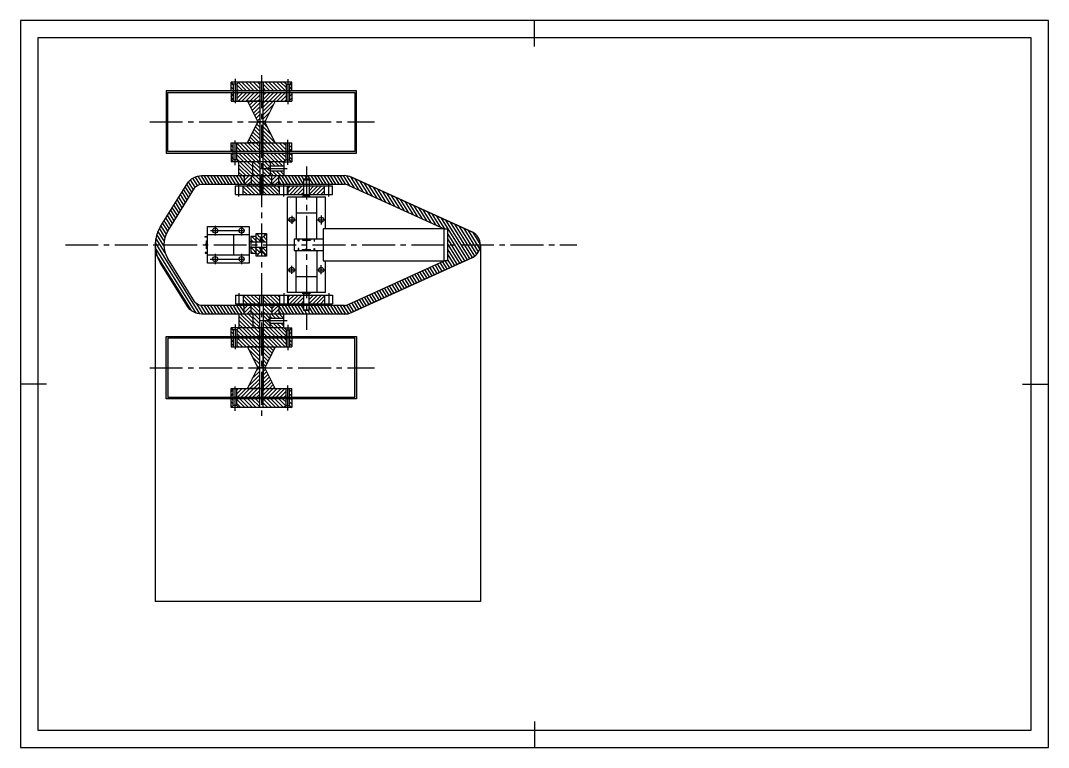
# Model space of a CAD drawing. Header units: millimetres. Extents: x 0 to 1027, y 0 to 420.
# Drawn here: x 0 to 594, y 0 to 420 of the extents above; entities that cross this region are included whole.
import ezdxf

# ---------------------------------------------------------------- set-up
doc = ezdxf.new("R2010")
doc.units = ezdxf.units.MM
doc.linetypes.add('CENTER2', pattern=[28.575, 19.05, -3.175, 3.175, -3.175])
doc.layers.get('0').update_dxf_attribs({"color": 4})
doc.layers.get('0').transparency = 0.8
for name, color, linetype in [('0.18C', 1, 'CENTER2'), ('0.5', 3, 'Continuous'), ('0.7', 5, 'Continuous')]:
    doc.layers.add(name, color=color, linetype=linetype)
pattern_1 = [(45, (-180.9064, 154.3494), (-1.122532, 1.122532), [])]
pattern_2 = [(135, (-180.9064, 154.3494), (-1.122532, -1.122532), [])]
pattern_3 = [(135, (-128.2978, 154.3494), (-1.122532, -1.122532), [])]

msp = doc.modelspace()

# ---------------------------------------------------------------- hatches: boundary and pattern name
at = {"layer": '0.5', "true_color": 0xf4ee51}
h = msp.add_hatch(dxfattribs=at)
h.set_pattern_fill('ANSI31', color=41, scale=0.5, angle=90)
h.set_pattern_definition(pattern_2)
h.paths.add_polyline_path([(138.19, 379.41), (124.94, 379.41), (124.94, 383.29), (126.19, 384.41), (138.19, 384.41)])
h.paths.add_polyline_path([(122.94, 379.41), (121.69, 379.41), (121.69, 384.41), (122.94, 383.29)])
h.paths.add_polyline_path([(153.44, 379.41), (140.19, 379.41), (140.19, 384.41), (152.19, 384.41), (153.44, 383.29)])
h.paths.add_polyline_path([(156.69, 379.41), (155.44, 379.41), (155.44, 383.29), (156.69, 384.41)])
at = {"layer": '0.5', "true_color": 0x000000}
h = msp.add_hatch(color=18, dxfattribs=at)
h.dxf.hatch_style = 1
h.paths.add_polyline_path([(122.94, 344.41), (85.19, 344.41), (85.19, 361.41), (84.19, 361.41), (84.19, 343.41), (122.94, 343.41)])
h.paths.add_polyline_path([(138.19, 344.41), (124.94, 344.41), (124.94, 343.41), (138.19, 343.41)])
h.paths.add_polyline_path([(153.44, 344.41), (140.19, 344.41), (140.19, 343.41), (153.44, 343.41)])
h.paths.add_polyline_path([(194.19, 361.41), (193.19, 361.41), (193.19, 344.41), (155.44, 344.41), (155.44, 343.41), (194.19, 343.41)])
h.paths.add_polyline_path([(194.19, 379.41), (155.44, 379.41), (155.44, 378.41), (193.19, 378.41), (193.19, 361.41), (194.19, 361.41)])
h.paths.add_polyline_path([(153.44, 379.41), (140.19, 379.41), (140.19, 378.41), (153.44, 378.41)])
h.paths.add_polyline_path([(138.19, 379.41), (124.94, 379.41), (124.94, 378.41), (138.19, 378.41)])
h.paths.add_polyline_path([(122.94, 379.41), (84.19, 379.41), (84.19, 361.41), (85.19, 361.41), (85.19, 378.41), (122.94, 378.41)])
at = {"layer": '0.5'}
h = msp.add_hatch(dxfattribs=at)
h.set_pattern_fill('ANSI31', color=1, scale=0.5)
h.set_pattern_definition(pattern_1)
h.paths.add_polyline_path([(138.19, 373.41), (124.94, 373.41), (124.94, 378.41), (138.19, 378.41)])
h.paths.add_polyline_path([(122.94, 373.41), (121.69, 373.41), (121.69, 378.41), (122.94, 378.41)])
h.paths.add_polyline_path([(153.44, 373.41), (140.19, 373.41), (140.19, 378.41), (153.44, 378.41)])
h.paths.add_polyline_path([(156.69, 373.41), (155.44, 373.41), (155.44, 378.41), (156.69, 378.41)])
h = msp.add_hatch(dxfattribs=at)
h.set_pattern_fill('ANSI31', color=1, scale=0.5)
h.set_pattern_definition(pattern_1)
h.paths.add_polyline_path([(137.19, 361.41), (138.19, 361.41), (138.19, 373.41), (131.19, 373.41)])
h.paths.add_polyline_path([(140.19, 373.41), (140.19, 361.41), (141.19, 361.41), (147.19, 373.41)])
h = msp.add_hatch(dxfattribs=at)
h.set_pattern_fill('ANSI31', color=1, scale=0.5, angle=90)
h.set_pattern_definition(pattern_2)
h.paths.add_polyline_path([(141.19, 361.41), (140.19, 361.41), (140.19, 349.41), (147.19, 349.41)])
h.paths.add_polyline_path([(131.19, 349.41), (138.19, 349.41), (138.19, 361.41), (137.19, 361.41)])
h = msp.add_hatch(dxfattribs=at)
h.set_pattern_fill('ANSI31', color=1, scale=0.5, angle=90)
h.set_pattern_definition(pattern_2)
h.paths.add_polyline_path([(124.94, 344.41), (138.19, 344.41), (138.19, 349.41), (124.94, 349.41)])
h.paths.add_polyline_path([(121.69, 344.41), (122.94, 344.41), (122.94, 349.41), (121.69, 349.41)])
h.paths.add_polyline_path([(140.19, 349.41), (140.19, 344.41), (153.44, 344.41), (153.44, 349.41)])
h.paths.add_polyline_path([(156.69, 349.41), (155.44, 349.41), (155.44, 344.41), (156.69, 344.41)])
at = {"layer": '0.5', "true_color": 0xf4ee51}
h = msp.add_hatch(dxfattribs=at)
h.set_pattern_fill('ANSI31', color=41, scale=0.5, angle=90)
h.set_pattern_definition(pattern_2)
h.paths.add_polyline_path([(138.19, 338.41), (138.19, 343.41), (124.94, 343.41), (124.94, 339.52), (126.19, 338.41)])
h.paths.add_polyline_path([(122.94, 343.41), (121.69, 343.41), (121.69, 338.41), (122.94, 339.52)])
h.paths.add_polyline_path([(152.19, 338.41), (153.44, 339.52), (153.44, 343.41), (140.19, 343.41), (140.19, 338.41)])
h.paths.add_polyline_path([(156.69, 343.41), (155.44, 343.41), (155.44, 339.52), (156.69, 338.41)])
h = msp.add_hatch(dxfattribs=at)
h.set_pattern_fill('ANSI31', color=41, scale=0.5, angle=90)
h.set_pattern_definition(pattern_2)
h.paths.add_polyline_path([(126.19, 338.41), (126.19, 330.41), (134.19, 330.41), (134.19, 338.41)])
h.paths.add_polyline_path([(152.19, 335.91), (152.19, 338.41), (144.19, 338.41), (144.19, 335.91)])
h.paths.add_polyline_path([(149.19, 330.41), (152.19, 330.41), (152.19, 332.91), (144.19, 332.91), (144.19, 330.41), (145.19, 330.41)])
at = {"layer": '0.5', "true_color": 0xcd2027}
h = msp.add_hatch(dxfattribs=at)
h.set_pattern_fill('ANSI31', color=242, scale=0.5, angle=90)
h.set_pattern_definition(pattern_3)
h.paths.add_polyline_path([(149.69, 324.41), (140.19, 324.41), (140.19, 319.41), (149.69, 319.41)])
h.paths.add_polyline_path([(138.19, 324.41), (128.69, 324.41), (128.69, 319.41), (138.19, 319.41)])
h.paths.add_polyline_path([(138.19, 325.41), (131.19, 325.41), (131.19, 324.41), (138.19, 324.41)])
h.paths.add_polyline_path([(147.19, 325.41), (145.19, 325.41), (140.19, 325.41), (140.19, 324.41), (147.19, 324.41)])
h.paths.add_polyline_path([(145.19, 330.41), (143.19, 330.41), (140.19, 330.41), (140.19, 325.41), (145.19, 325.41)])
h.paths.add_polyline_path([(138.19, 330.41), (133.19, 330.41), (133.19, 325.41), (138.19, 325.41)])
h.paths.add_polyline_path([(138.19, 338.41), (134.19, 338.41), (134.19, 330.41), (138.19, 330.41)])
h.paths.add_polyline_path([(144.19, 332.91), (142.54, 334.41), (140.19, 334.41), (140.19, 330.41), (143.19, 330.41), (144.19, 330.41)])
h.paths.add_polyline_path([(144.19, 338.41), (140.19, 338.41), (140.19, 334.41), (142.54, 334.41), (144.19, 335.91)])
at = {"layer": '0.5', "true_color": 0x4554a5}
h = msp.add_hatch(dxfattribs=at)
h.set_pattern_fill('ANSI31', color=175, scale=0.5, angle=77)
h.paths.add_polyline_path([(191.34, 329.5, 0.107402), (187.19, 330.41), (165.19, 330.41), (165.19, 328.41), (166.69, 328.41), (166.69, 325.41), (187.19, 325.41, -0.107402), (189.26, 324.96), (244.83, 299.61), (246.73, 299.61), (246.73, 290.41), (265.77, 290.41, 0.29403), (261.08, 297.69)])
h.paths.add_polyline_path([(163.69, 328.41), (165.19, 328.41), (165.19, 330.41), (149.19, 330.41), (149.19, 325.41), (163.69, 325.41)])
h.paths.add_polyline_path([(129.19, 330.41), (104.73, 330.41, 0.258593), (96.25, 325.71), (80.81, 301.01, 0.140565), (77.77, 290.41), (82.77, 290.41, -0.140565), (85.05, 298.36), (100.49, 323.06, -0.258593), (104.73, 325.41), (129.19, 325.41)])
h.paths.add_polyline_path([(129.19, 255.41), (104.73, 255.41, -0.258593), (100.49, 257.76), (85.05, 282.46, -0.140565), (82.77, 290.41), (77.77, 290.41, 0.140565), (80.81, 279.81), (96.25, 255.11, 0.258593), (104.73, 250.41), (129.19, 250.41)])
h.paths.add_polyline_path([(261.1, 283.13, 0.293457), (265.77, 290.41), (246.73, 290.41), (246.73, 281.21), (244.83, 281.21), (189.26, 255.86, -0.107402), (187.19, 255.41), (166.69, 255.41), (166.69, 252.41), (165.19, 252.41), (165.19, 250.41), (187.19, 250.41, 0.107402), (191.34, 251.31)])
h.paths.add_polyline_path([(163.69, 255.41), (149.19, 255.41), (149.19, 250.41), (165.19, 250.41), (165.19, 252.41), (163.69, 252.41)])
at = {"layer": '0.5'}
h = msp.add_hatch(dxfattribs=at)
h.set_pattern_fill('ANSI31', color=1, scale=0.5)
h.set_pattern_definition(pattern_1)
h.paths.add_polyline_path([(133.19, 330.41), (129.19, 330.41), (129.19, 325.41), (133.19, 325.41)])
h.paths.add_polyline_path([(149.19, 330.41), (145.19, 330.41), (145.19, 325.41), (149.19, 325.41)])
h = msp.add_hatch(dxfattribs=at)
h.set_pattern_fill('ANSI31', color=1, scale=0.5, angle=180)
h.paths.add_polyline_path([(163.69, 261.41), (154.69, 261.41), (154.69, 256.41), (163.69, 256.41)])
h.paths.add_polyline_path([(175.69, 261.41), (166.69, 261.41), (166.69, 256.41), (175.69, 256.41)])
h.paths.add_polyline_path([(163.69, 324.41), (154.69, 324.41), (154.69, 319.41), (163.69, 319.41)])
h.paths.add_polyline_path([(175.69, 324.41), (166.69, 324.41), (166.69, 319.41), (175.69, 319.41)])
at = {"layer": '0.5', "true_color": 0xcd2027}
h = msp.add_hatch(dxfattribs=at)
h.set_pattern_fill('ANSI31', color=242, scale=0.5, angle=90)
h.paths.add_polyline_path([(136.19, 295.41), (133.19, 295.41), (133.19, 291.91), (136.19, 291.91)])
h.paths.add_polyline_path([(138.69, 294.96, -0.296535), (136.69, 296.91), (136.19, 296.91), (136.19, 291.91), (138.69, 291.91)])
h.paths.add_polyline_path([(142.19, 296.91), (141.69, 296.91, -0.296535), (139.69, 294.96), (139.69, 291.91), (142.19, 291.91)])
h.paths.add_polyline_path([(136.19, 288.91), (133.19, 288.91), (133.19, 285.41), (136.19, 285.41)])
h.paths.add_polyline_path([(138.69, 288.91), (136.19, 288.91), (136.19, 285.41), (136.19, 283.91), (136.69, 283.91, -0.296535), (138.69, 285.86)])
h.paths.add_polyline_path([(142.19, 288.91), (139.69, 288.91), (139.69, 285.86, -0.296535), (141.69, 283.91), (142.19, 283.91)])
h = msp.add_hatch(dxfattribs=at)
h.set_pattern_fill('ANSI31', color=242, scale=0.5, angle=90)
h.set_pattern_definition(pattern_3)
h.paths.add_polyline_path([(149.69, 261.41), (140.19, 261.41), (140.19, 256.41), (149.69, 256.41)])
h.paths.add_polyline_path([(138.19, 261.41), (128.69, 261.41), (128.69, 256.41), (138.19, 256.41)])
h.paths.add_polyline_path([(138.19, 256.41), (131.19, 256.41), (131.19, 255.41), (138.19, 255.41)])
h.paths.add_polyline_path([(147.19, 256.41), (140.19, 256.41), (140.19, 255.41), (147.19, 255.41)])
h.paths.add_polyline_path([(138.19, 255.41), (133.19, 255.41), (133.19, 250.41), (138.19, 250.41)])
h.paths.add_polyline_path([(145.19, 255.41), (140.19, 255.41), (140.19, 250.41), (145.19, 250.41)])
h.paths.add_polyline_path([(138.19, 250.41), (134.19, 250.41), (134.19, 242.41), (138.19, 242.41)])
h.paths.add_polyline_path([(144.19, 250.41), (140.19, 250.41), (140.19, 246.41), (142.54, 246.41), (144.19, 247.91)])
h.paths.add_polyline_path([(144.19, 244.91), (142.54, 246.41), (140.19, 246.41), (140.19, 242.41), (144.19, 242.41)])
at = {"layer": '0.5', "true_color": 0xf4ee51}
h = msp.add_hatch(dxfattribs=at)
h.set_pattern_fill('ANSI31', color=41, scale=0.5, angle=90)
h.set_pattern_definition(pattern_2)
h.paths.add_polyline_path([(126.19, 242.41), (126.19, 250.41), (134.19, 250.41), (134.19, 242.41)])
h.paths.add_polyline_path([(152.19, 244.91), (152.19, 242.41), (144.19, 242.41), (144.19, 244.91)])
h.paths.add_polyline_path([(149.19, 250.41), (152.19, 250.41), (152.19, 247.91), (144.19, 247.91), (144.19, 250.41), (145.19, 250.41)])
at = {"layer": '0.5'}
h = msp.add_hatch(dxfattribs=at)
h.set_pattern_fill('ANSI31', color=1, scale=0.5)
h.set_pattern_definition(pattern_1)
h.paths.add_polyline_path([(133.19, 250.41), (129.19, 250.41), (129.19, 255.41), (133.19, 255.41)])
h.paths.add_polyline_path([(149.19, 250.41), (145.19, 250.41), (145.19, 255.41), (149.19, 255.41)])
at = {"layer": '0.5', "true_color": 0xf4ee51}
h = msp.add_hatch(dxfattribs=at)
h.set_pattern_fill('ANSI31', color=41, scale=0.5, angle=90)
h.set_pattern_definition(pattern_2)
h.paths.add_polyline_path([(126.19, 242.41), (124.94, 241.29), (124.94, 237.41), (138.19, 237.41), (138.19, 242.41)])
h.paths.add_polyline_path([(122.94, 241.29), (121.69, 242.41), (121.69, 237.41), (122.94, 237.41)])
h.paths.add_polyline_path([(140.19, 242.41), (140.19, 237.41), (153.44, 237.41), (153.44, 241.29), (152.19, 242.41)])
h.paths.add_polyline_path([(156.69, 242.41), (155.44, 241.29), (155.44, 237.41), (156.69, 237.41)])
at = {"layer": '0.5', "true_color": 0x000000}
h = msp.add_hatch(color=18, dxfattribs=at)
h.dxf.hatch_style = 1
h.paths.add_polyline_path([(122.94, 237.41), (84.19, 237.41), (84.19, 219.41), (85.19, 219.41), (85.19, 236.41), (122.94, 236.41)])
h.paths.add_polyline_path([(122.94, 202.41), (85.19, 202.41), (85.19, 219.41), (84.19, 219.41), (84.19, 201.41), (122.94, 201.41)])
h.paths.add_polyline_path([(194.19, 219.41), (193.19, 219.41), (193.19, 202.41), (155.44, 202.41), (155.44, 201.41), (194.19, 201.41)])
h.paths.add_polyline_path([(194.19, 237.41), (155.44, 237.41), (155.44, 236.41), (193.19, 236.41), (193.19, 219.41), (194.19, 219.41)])
h.paths.add_polyline_path([(153.44, 237.41), (140.19, 237.41), (140.19, 236.41), (153.44, 236.41)])
h.paths.add_polyline_path([(138.19, 237.41), (124.94, 237.41), (124.94, 236.41), (138.19, 236.41)])
h.paths.add_polyline_path([(138.19, 202.41), (124.94, 202.41), (124.94, 201.41), (138.19, 201.41)])
h.paths.add_polyline_path([(153.44, 202.41), (140.19, 202.41), (140.19, 201.41), (153.44, 201.41)])
at = {"layer": '0.5'}
h = msp.add_hatch(dxfattribs=at)
h.set_pattern_fill('ANSI31', color=1, scale=0.5, angle=90)
h.set_pattern_definition(pattern_2)
h.paths.add_polyline_path([(124.94, 231.41), (138.19, 231.41), (138.19, 236.41), (124.94, 236.41)])
h.paths.add_polyline_path([(121.69, 231.41), (122.94, 231.41), (122.94, 236.41), (121.69, 236.41)])
h.paths.add_polyline_path([(153.44, 231.41), (153.44, 236.41), (140.19, 236.41), (140.19, 231.41)])
h.paths.add_polyline_path([(156.69, 236.41), (155.44, 236.41), (155.44, 231.41), (156.69, 231.41)])
h = msp.add_hatch(dxfattribs=at)
h.set_pattern_fill('ANSI31', color=1, scale=0.5, angle=90)
h.set_pattern_definition(pattern_2)
h.paths.add_polyline_path([(147.19, 231.41), (140.19, 231.41), (140.19, 219.41), (141.19, 219.41)])
h.paths.add_polyline_path([(137.19, 219.41), (138.19, 219.41), (138.19, 231.41), (131.19, 231.41)])
h = msp.add_hatch(dxfattribs=at)
h.set_pattern_fill('ANSI31', color=1, scale=0.5)
h.set_pattern_definition(pattern_1)
h.paths.add_polyline_path([(131.19, 207.41), (138.19, 207.41), (138.19, 219.41), (137.19, 219.41)])
h.paths.add_polyline_path([(147.19, 207.41), (141.19, 219.41), (140.19, 219.41), (140.19, 207.41)])
h = msp.add_hatch(dxfattribs=at)
h.set_pattern_fill('ANSI31', color=1, scale=0.5)
h.set_pattern_definition(pattern_1)
h.paths.add_polyline_path([(138.19, 207.41), (124.94, 207.41), (124.94, 202.41), (138.19, 202.41)])
h.paths.add_polyline_path([(122.94, 207.41), (121.69, 207.41), (121.69, 202.41), (122.94, 202.41)])
h.paths.add_polyline_path([(153.44, 207.41), (140.19, 207.41), (140.19, 202.41), (153.44, 202.41)])
h.paths.add_polyline_path([(156.69, 207.41), (155.44, 207.41), (155.44, 202.41), (156.69, 202.41)])
at = {"layer": '0.5', "true_color": 0xf4ee51}
h = msp.add_hatch(dxfattribs=at)
h.set_pattern_fill('ANSI31', color=41, scale=0.5, angle=90)
h.set_pattern_definition(pattern_2)
h.paths.add_polyline_path([(138.19, 201.41), (124.94, 201.41), (124.94, 197.52), (126.19, 196.41), (138.19, 196.41)])
h.paths.add_polyline_path([(122.94, 201.41), (121.69, 201.41), (121.69, 196.41), (122.94, 197.52)])
h.paths.add_polyline_path([(153.44, 201.41), (140.19, 201.41), (140.19, 196.41), (152.19, 196.41), (153.44, 197.52)])
h.paths.add_polyline_path([(156.69, 201.41), (155.44, 201.41), (155.44, 197.52), (156.69, 196.41)])

# ---------------------------------------------------------------- linework, layer by layer
msp.add_lwpolyline([(0, 0), (594, 0), (594, 420), (0, 420)], close=True)
at = {"layer": '0.18C'}
for p, q in [((123.94, 386.38), (123.94, 372.18)), ((139.19, 388.4), (139.19, 188.38)), ((154.44, 386.14), (154.44, 371.64)), ((74.63, 361.41), (204.46, 361.41)), ((123.94, 336.43), (123.94, 350.63)), ((154.44, 336.67), (154.44, 351.17)), ((154.08, 334.41), (138.19, 334.41)), ((165.19, 335.73), (165.19, 241.38)), ((126.19, 318.41), (126.19, 325.41)), ((152.19, 318.41), (152.19, 325.41)), ((178.19, 318.41), (178.19, 325.41)), ((154.19, 304.91), (159.19, 304.91)), ((156.69, 307.24), (156.69, 302.48)), ((171.19, 304.91), (176.19, 304.91)), ((173.69, 307.39), (173.69, 302.17)), ((109.67, 298.66), (130.2, 298.66)), ((112.49, 301.44), (112.49, 295.77)), ((127.69, 301.2), (127.69, 295.81)), ((25.89, 290.41), (321.47, 290.41)), ((112.49, 285.2), (112.49, 279.19)), ((127.69, 285.27), (127.69, 279.23)), ((109.62, 282.16), (130.15, 282.16)), ((154.19, 275.91), (159.19, 275.91)), ((156.69, 273.57), (156.69, 278.33)), ((171.19, 275.91), (176.19, 275.91)), ((173.69, 273.42), (173.69, 278.64)), ((126.19, 262.41), (126.19, 255.41)), ((152.19, 262.41), (152.19, 255.41)), ((178.19, 262.41), (178.19, 255.41)), ((123.94, 244.38), (123.94, 230.18)), ((154.08, 246.41), (138.19, 246.41)), ((154.44, 244.14), (154.44, 229.64)), ((74.63, 219.41), (204.46, 219.41)), ((123.94, 194.43), (123.94, 208.63)), ((154.44, 194.67), (154.44, 209.17))]:
    msp.add_line(p, q, dxfattribs=at)
at = {"layer": '0.5'}
for p, q in [((297, 405), (297, 420)), ((156.69, 384.41), (121.69, 384.41)), ((121.69, 379.41), (121.69, 384.41)), ((122.94, 383.29), (121.69, 384.41)), ((122.94, 383.29), (122.94, 373.41)), ((124.94, 383.29), (122.94, 383.29)), ((124.94, 383.29), (126.19, 384.41)), ((124.94, 383.29), (124.94, 373.41)), ((138.19, 384.41), (138.19, 373.41)), ((140.19, 384.41), (140.19, 373.41)), ((153.44, 383.29), (152.19, 384.41)), ((153.44, 383.29), (153.44, 373.41)), ((153.44, 383.29), (155.44, 383.29)), ((155.44, 383.29), (156.69, 384.41)), ((155.44, 383.29), (155.44, 373.41)), ((156.69, 379.41), (156.69, 384.41)), ((194.19, 379.41), (84.19, 379.41)), ((84.19, 379.41), (84.19, 343.41)), ((121.69, 378.41), (121.69, 373.41)), ((156.69, 378.41), (156.69, 373.41)), ((194.19, 343.41), (194.19, 379.41)), ((121.69, 373.41), (156.69, 373.41)), ((139.19, 373.41), (131.19, 373.41)), ((131.19, 373.41), (137.19, 361.41)), ((138.19, 373.41), (138.19, 319.41)), ((138.19, 373.41), (138.19, 349.41)), ((139.19, 373.41), (147.19, 373.41)), ((140.19, 319.41), (140.19, 373.41)), ((140.19, 349.41), (140.19, 373.41)), ((147.19, 373.41), (141.19, 361.41)), ((131.19, 349.41), (137.19, 361.41)), ((141.19, 361.41), (137.19, 361.41)), ((147.19, 349.41), (141.19, 361.41)), ((121.69, 349.41), (156.69, 349.41)), ((121.69, 344.41), (121.69, 349.41)), ((122.94, 339.52), (122.94, 349.41)), ((124.94, 339.52), (124.94, 349.41)), ((139.19, 349.41), (131.19, 349.41)), ((138.19, 338.41), (138.19, 349.41)), ((139.19, 349.41), (147.19, 349.41)), ((140.19, 338.41), (140.19, 349.41)), ((153.44, 339.52), (153.44, 349.41)), ((155.44, 339.52), (155.44, 349.41)), ((156.69, 344.41), (156.69, 349.41)), ((84.19, 343.41), (194.19, 343.41)), ((121.69, 343.41), (121.69, 338.41)), ((122.94, 339.52), (121.69, 338.41)), ((124.94, 339.52), (122.94, 339.52)), ((124.94, 339.52), (126.19, 338.41)), ((153.44, 339.52), (152.19, 338.41)), ((153.44, 339.52), (155.44, 339.52)), ((155.44, 339.52), (156.69, 338.41)), ((156.69, 343.41), (156.69, 338.41)), ((139.19, 338.41), (121.69, 338.41)), ((126.19, 330.41), (126.19, 338.41)), ((152.19, 338.41), (126.19, 338.41)), ((134.19, 330.41), (134.19, 338.41)), ((142.54, 334.41), (144.19, 335.91)), ((144.19, 332.91), (142.54, 334.41)), ((144.19, 338.41), (144.19, 330.41)), ((152.19, 335.91), (144.19, 335.91)), ((152.19, 332.91), (144.19, 332.91)), ((152.19, 338.41), (152.19, 330.41)), ((152.19, 338.41), (156.69, 338.41)), ((139.19, 319.41), (139.19, 330.41)), ((166.69, 328.41), (163.69, 328.41)), ((163.69, 317.91), (163.69, 328.41)), ((165.19, 325.41), (165.19, 328.41)), ((166.69, 328.41), (166.69, 317.91)), ((261.08, 297.69), (191.34, 329.5)), ((191.34, 329.5), (261.09, 297.68)), ((124.19, 319.41), (124.19, 324.41)), ((124.19, 324.41), (180.19, 324.41)), ((128.69, 319.41), (128.69, 324.41)), ((131.19, 325.41), (131.19, 324.41)), ((147.19, 325.41), (147.19, 324.41)), ((149.69, 319.41), (149.69, 324.41)), ((154.19, 319.41), (154.19, 324.41)), ((154.69, 319.41), (154.69, 324.41)), ((175.69, 319.41), (175.69, 324.41)), ((180.19, 319.41), (180.19, 324.41)), ((189.26, 324.96), (244.83, 299.61)), ((124.19, 319.41), (180.19, 319.41)), ((176.19, 317.91), (154.19, 317.91)), ((154.19, 262.91), (154.19, 317.91)), ((167.19, 318.71), (163.19, 318.71)), ((163.19, 318.71), (163.19, 317.91)), ((167.19, 317.91), (167.19, 318.71)), ((176.19, 299.61), (176.19, 317.91)), ((159.19, 308.91), (171.19, 308.91)), ((107.99, 296.41), (107.99, 300.91)), ((107.99, 300.91), (132.19, 300.91)), ((132.19, 300.91), (132.19, 296.41)), ((244.83, 299.61), (174.83, 299.61)), ((174.83, 299.61), (174.83, 281.21)), ((244.83, 281.21), (244.83, 299.61)), ((244.83, 299.61), (246.73, 299.61)), ((246.73, 299.61), (246.73, 281.21)), ((107.99, 284.41), (107.99, 296.41)), ((123.19, 284.41), (123.19, 296.41)), ((132.19, 296.41), (132.19, 284.41)), ((132.19, 292.41), (132.99, 292.41)), ((132.99, 292.41), (132.99, 288.41)), ((142.19, 291.91), (132.99, 291.91)), ((133.19, 285.41), (133.19, 295.41)), ((133.19, 295.41), (136.19, 295.41)), ((136.19, 283.91), (136.19, 296.91)), ((136.19, 296.91), (142.19, 296.91)), ((138.69, 291.91), (138.69, 294.96)), ((139.69, 291.91), (139.69, 294.96)), ((142.19, 296.91), (142.19, 283.91)), ((174.83, 293.71), (158.19, 293.71)), ((158.19, 293.71), (158.19, 287.11)), ((165.03, 293.12), (165.03, 292.49)), ((165.03, 292.49), (165.35, 292.49)), ((165.35, 293.12), (165.35, 292.49)), ((77.77, 290.41), (77.77, 84.28)), ((107.4, 290.57), (106.77, 290.57)), ((106.77, 290.24), (106.77, 290.57)), ((107.4, 290.24), (106.77, 290.24)), ((132.99, 288.41), (132.19, 288.41)), ((142.19, 288.91), (132.99, 288.91)), ((136.19, 285.41), (133.19, 285.41)), ((138.69, 285.86), (138.69, 288.91)), ((139.69, 285.86), (139.69, 288.91)), ((158.19, 287.11), (174.83, 287.11)), ((165.03, 287.7), (165.03, 288.32)), ((165.03, 288.32), (165.35, 288.32)), ((165.35, 287.7), (165.35, 288.32)), ((265.77, 290.41), (265.77, 84.28)), ((107.99, 279.91), (107.99, 284.41)), ((132.19, 279.91), (107.99, 279.91)), ((132.19, 284.41), (132.19, 279.91)), ((142.19, 283.91), (136.19, 283.91)), ((174.83, 281.21), (244.83, 281.21)), ((176.19, 262.91), (176.19, 281.21)), ((189.26, 255.86), (244.83, 281.21)), ((191.34, 251.31), (261.09, 283.13)), ((261.08, 283.12), (191.34, 251.31)), ((246.73, 281.21), (244.83, 281.21)), ((171.19, 271.91), (159.19, 271.91)), ((124.19, 261.41), (124.19, 256.41)), ((124.19, 261.41), (180.19, 261.41)), ((128.69, 261.41), (128.69, 256.41)), ((138.19, 242.41), (138.19, 261.41)), ((140.19, 261.41), (140.19, 242.41)), ((149.69, 261.41), (149.69, 256.41)), ((176.19, 262.91), (154.19, 262.91)), ((154.19, 261.41), (154.19, 256.41)), ((154.69, 261.41), (154.69, 256.41)), ((163.19, 262.11), (163.19, 262.91)), ((167.19, 262.11), (163.19, 262.11)), ((163.69, 252.41), (163.69, 262.91)), ((166.69, 252.41), (166.69, 262.91)), ((167.19, 262.91), (167.19, 262.11)), ((175.69, 261.41), (175.69, 256.41)), ((180.19, 261.41), (180.19, 256.41)), ((124.19, 256.41), (180.19, 256.41)), ((131.19, 255.41), (131.19, 256.41)), ((147.19, 255.41), (147.19, 256.41)), ((126.19, 250.41), (126.19, 242.41)), ((134.19, 250.41), (134.19, 242.41)), ((144.19, 242.41), (144.19, 250.41)), ((152.19, 242.41), (152.19, 250.41)), ((166.69, 252.41), (163.69, 252.41)), ((165.19, 255.41), (165.19, 252.41)), ((144.19, 247.91), (142.54, 246.41)), ((142.54, 246.41), (144.19, 244.91)), ((152.19, 247.91), (144.19, 247.91)), ((152.19, 244.91), (144.19, 244.91)), ((139.19, 242.41), (121.69, 242.41)), ((121.69, 237.41), (121.69, 242.41)), ((122.94, 241.29), (121.69, 242.41)), ((122.94, 241.29), (122.94, 231.41)), ((124.94, 241.29), (122.94, 241.29)), ((124.94, 241.29), (126.19, 242.41)), ((124.94, 241.29), (124.94, 231.41)), ((152.19, 242.41), (126.19, 242.41)), ((138.19, 242.41), (138.19, 231.41)), ((138.19, 196.41), (138.19, 242.41)), ((140.19, 242.41), (140.19, 231.41)), ((140.19, 196.41), (140.19, 242.41)), ((152.19, 242.41), (156.69, 242.41)), ((153.44, 241.29), (152.19, 242.41)), ((153.44, 241.29), (153.44, 231.41)), ((153.44, 241.29), (155.44, 241.29)), ((155.44, 241.29), (156.69, 242.41)), ((155.44, 241.29), (155.44, 231.41)), ((156.69, 237.41), (156.69, 242.41)), ((84.19, 201.41), (84.19, 237.41)), ((84.19, 237.41), (194.19, 237.41)), ((121.69, 236.41), (121.69, 231.41)), ((156.69, 236.41), (156.69, 231.41)), ((194.19, 237.41), (194.19, 201.41)), ((121.69, 231.41), (156.69, 231.41)), ((139.19, 231.41), (131.19, 231.41)), ((131.19, 231.41), (137.19, 219.41)), ((138.19, 207.41), (138.19, 231.41)), ((139.19, 231.41), (147.19, 231.41)), ((140.19, 231.41), (140.19, 207.41)), ((147.19, 231.41), (141.19, 219.41)), ((131.19, 207.41), (137.19, 219.41)), ((141.19, 219.41), (137.19, 219.41)), ((147.19, 207.41), (141.19, 219.41)), ((15, 210), (0, 210)), ((579, 210), (594, 210)), ((121.69, 202.41), (121.69, 207.41)), ((121.69, 207.41), (156.69, 207.41)), ((122.94, 197.52), (122.94, 207.41)), ((124.94, 197.52), (124.94, 207.41)), ((139.19, 207.41), (131.19, 207.41)), ((139.19, 207.41), (147.19, 207.41)), ((153.44, 197.52), (153.44, 207.41)), ((155.44, 197.52), (155.44, 207.41)), ((156.69, 202.41), (156.69, 207.41)), ((194.19, 201.41), (84.19, 201.41)), ((121.69, 196.41), (121.69, 201.41)), ((122.94, 197.52), (121.69, 196.41)), ((156.69, 196.41), (121.69, 196.41)), ((124.94, 197.52), (122.94, 197.52)), ((124.94, 197.52), (126.19, 196.41)), ((153.44, 197.52), (152.19, 196.41)), ((153.44, 197.52), (155.44, 197.52)), ((155.44, 197.52), (156.69, 196.41)), ((156.69, 201.41), (156.69, 196.41)), ((265.77, 84.28), (77.77, 84.28)), ((297, 15), (297, 0))]:
    msp.add_line(p, q, dxfattribs=at)
for points in [[(193.19, 344.41), (85.19, 344.41), (85.19, 378.41), (193.19, 378.41)], [(193.19, 236.41), (85.19, 236.41), (85.19, 202.41), (193.19, 202.41)]]:
    msp.add_lwpolyline(points, close=True, dxfattribs=at)
for points in [[(80.81, 301.01), (96.25, 325.71, -0.258593), (104.73, 330.41), (187.19, 330.41)], [(85.05, 298.36), (100.49, 323.06, -0.258593), (104.73, 325.41), (187.19, 325.41)], [(187.19, 250.41), (104.73, 250.41, -0.258593), (96.25, 255.11), (80.81, 279.81)], [(187.19, 255.41), (104.73, 255.41, -0.258593), (100.49, 257.76), (85.05, 282.46)]]:
    msp.add_lwpolyline(points, format="xyb", dxfattribs=at)
for points in [[(129.19, 330.41), (129.19, 325.41)], [(133.19, 330.41), (133.19, 325.41)], [(145.19, 325.41), (145.19, 330.41)], [(149.19, 325.41), (149.19, 330.41)], [(163.69, 327.91), (166.69, 327.91)], [(200.32, 325.41), (200.32, 325.41)], [(159.19, 317.91), (159.19, 293.71)], [(171.19, 293.71), (171.19, 317.91)], [(107.99, 294.83), (106.76, 294.83), (106.76, 295.15), (107.99, 295.15)], [(107.99, 288.08), (107.4, 288.08), (107.4, 292.74)], [(107.99, 292.74), (107.4, 292.74)], [(107.99, 296.41), (132.19, 296.41)], [(160.76, 293.71), (160.76, 292.47), (160.44, 292.47), (160.44, 293.71)], [(162.86, 293.71), (162.86, 293.12), (167.52, 293.12)], [(167.52, 293.71), (167.52, 293.12)], [(169.61, 293.71), (169.61, 292.47), (169.93, 292.47), (169.93, 293.71)], [(107.99, 285.98), (106.76, 285.98), (106.76, 285.66), (107.99, 285.66)], [(159.19, 262.91), (159.19, 287.11)], [(160.76, 287.11), (160.76, 288.34), (160.44, 288.34), (160.44, 287.11)], [(162.86, 287.11), (162.86, 287.7), (167.52, 287.7)], [(167.52, 287.11), (167.52, 287.7)], [(169.61, 287.11), (169.61, 288.34), (169.93, 288.34), (169.93, 287.11)], [(171.19, 287.11), (171.19, 262.91)], [(132.19, 284.41), (107.99, 284.41)], [(129.19, 250.41), (129.19, 255.41)], [(133.19, 250.41), (133.19, 255.41)], [(145.19, 255.41), (145.19, 250.41)], [(149.19, 255.41), (149.19, 250.41)], [(163.69, 252.91), (166.69, 252.91)]]:
    msp.add_lwpolyline(points, dxfattribs=at)
for centre in [(156.69, 304.91), (173.69, 304.91), (112.49, 298.66), (127.69, 298.66), (112.49, 282.16), (127.69, 282.16), (156.69, 275.91), (173.69, 275.91)]:
    msp.add_circle(centre, 1.5, dxfattribs=at)
for centre, radius, start, end in [((187.19, 320.41), 10, 65.47927, 90), ((187.19, 320.41), 5, 65.47927, 90), ((97.77, 290.41), 20, 147.99462, 212.00538), ((97.77, 290.41), 15, 147.99462, 212.00538), ((257.77, 290.41), 8, 294.46029, 65.53971), ((139.19, 297.47), 2.56, 192.68038, 347.31962), ((139.19, 283.34), 2.56, 12.68038, 167.31962), ((187.19, 260.41), 5, 270, 294.52073), ((187.19, 260.41), 10, 270, 294.52073)]:
    msp.add_arc(centre, radius, start, end, dxfattribs=at)
at = {"layer": '0.7'}
msp.add_lwpolyline([(10, 10), (584, 10), (584, 410), (10, 410)], close=True, dxfattribs=at)

doc.saveas('drawing.dxf')
